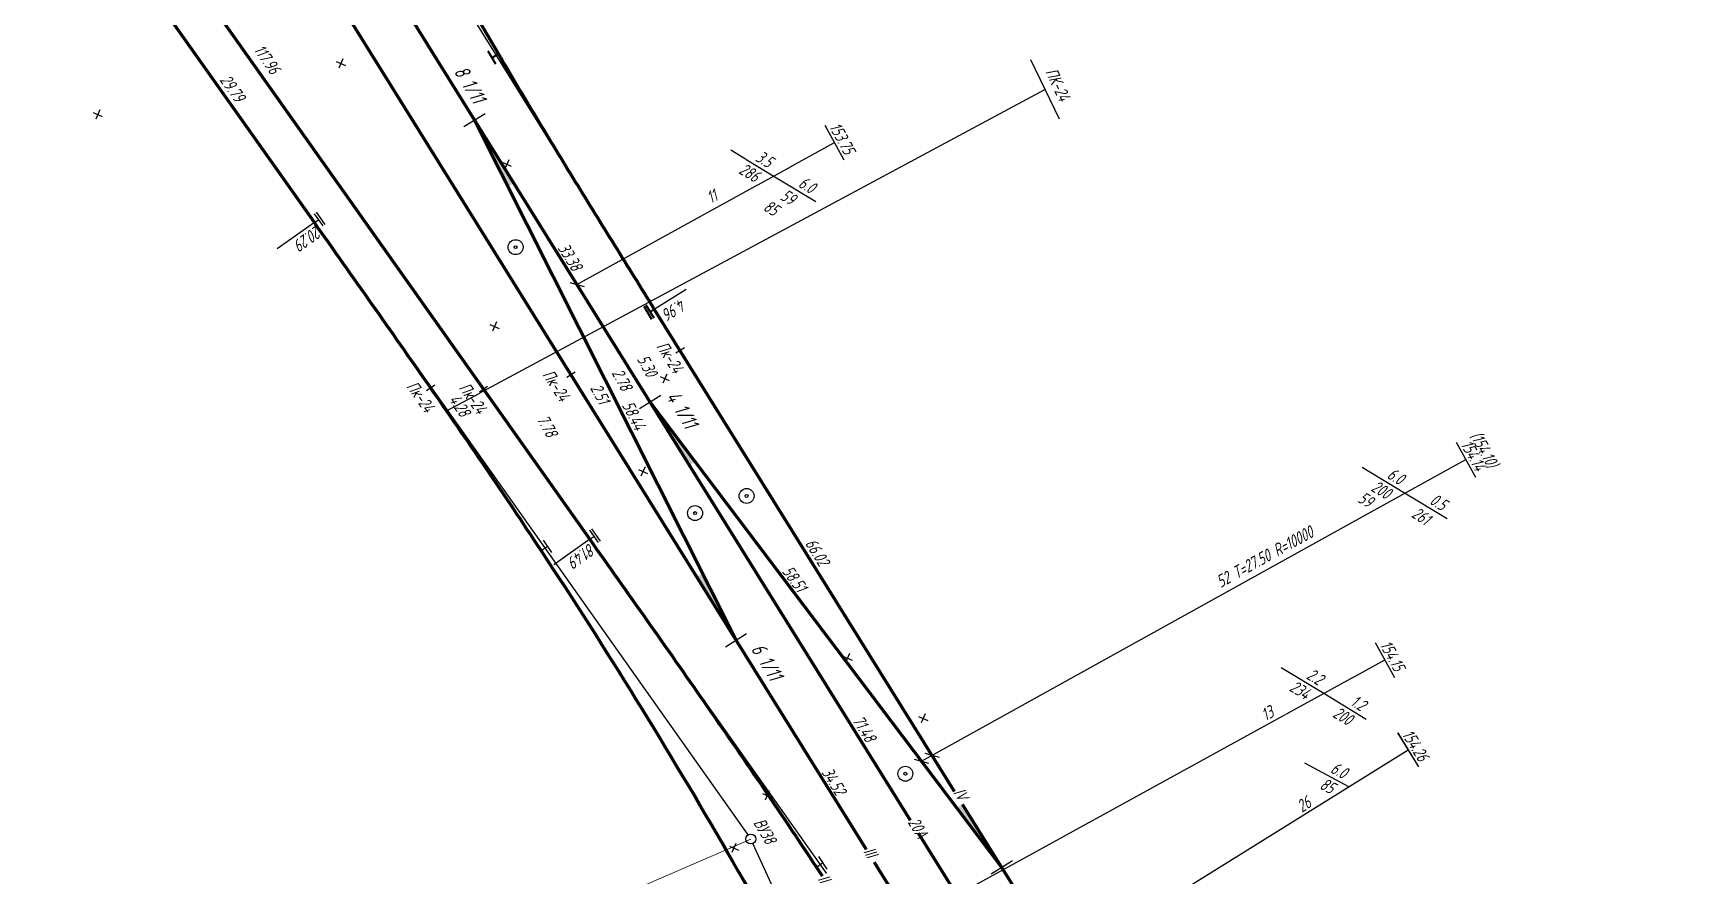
# Model space of a CAD drawing. Extents: x 8811 to 10286, y 10382 to 14118.
# Drawn here: x 9459.8 to 9626, y 12328.1 to 12412.6 of the extents above; entities that cross this region are included whole.
import ezdxf
from ezdxf.enums import TextEntityAlignment as Align

# ---------------------------------------------------------------- set-up
doc = ezdxf.new("R2010")
doc.units = 0
for name, color, linetype in [('21.Ось трассы', 7, 'Continuous'), ('9.Стрелочные переводы', 7, 'Continuous'), ('I.Вершины', 7, 'Continuous'), ('I.Ось трассы', 7, 'Continuous'), ('I.Параметры кривых', 7, 'Continuous'), ('II.Вершины', 7, 'Continuous'), ('II.Ось трассы', 7, 'Continuous'), ('II.Параметры кривых', 7, 'Continuous'), ('III.Стрелочные переводы', 7, 'Continuous'), ('IV.Ось трассы', 7, 'Continuous'), ('IV.Стрелочные переводы', 7, 'Continuous'), ('Iс.Ось трассы', 7, 'Continuous'), ('КН I.Вершины', 7, 'Continuous'), ('КН I.Параметры кривых', 7, 'Continuous'), ('КН II.Параметры кривых', 7, 'Continuous'), ('маскировка', 7, 'Continuous')]:
    doc.layers.add(name, color=color, linetype=linetype)
for name, color, linetype, lineweight in [('IIс.Пикетаж', 7, 'Continuous', 15), ('КН I.Пикетаж', 7, 'Continuous', 15), ('КН II.Пикетаж', 7, 'Continuous', 15), ('кресты', 1, 'Continuous', 30), ('кресты здания и сооружения', 1, 'Continuous', 30), ('Уклоноуказатели по станции', 1, 'Continuous', 35)]:
    doc.layers.add(name, color=color, linetype=linetype, lineweight=lineweight)
doc.styles.add('спдс_сжатие09', font='SPDS.shx', dxfattribs={"width": 0.9, "oblique": 15, "height": 1.25})

# ---------------------------------------------------------------- blocks, each defined once
blk = doc.blocks.new('alignment_tc_sign')
at = {"color": 0, "linetype": 'ByBlock', "lineweight": -2}
for p, q in [((-1.5, 1.5), (1.5, 1.5)), ((-1.5, 1), (1.5, 1)), ((0, 0), (0, 1))]:
    blk.add_line(p, q, dxfattribs=at)
blk = doc.blocks.new('alignment_cc_sign')
at = {"color": 0, "linetype": 'ByBlock', "lineweight": -2}
for p, q in [((-1.5, 1.5), (1.5, 1.5)), ((0, 0), (0, 1.5))]:
    blk.add_line(p, q, dxfattribs=at)

msp = doc.modelspace()

# ---------------------------------------------------------------- linework, layer by layer
at = {"layer": '9.Стрелочные переводы', "color": 5, "lineweight": 30}
for centre, radius in [((9508.24, 12391.16), 0.75), ((9508.24, 12391.16), 0.15), ((9531.43, 12366.19), 0.75), ((9531.43, 12366.19), 0.15), ((9526.26, 12364.47), 0.75), ((9526.26, 12364.47), 0.15), ((9547.37, 12338.31), 0.75), ((9547.37, 12338.31), 0.15)]:
    msp.add_circle(centre, radius, dxfattribs=at)
at = {"layer": 'IV.Стрелочные переводы', "color": 5}
msp.add_line((9564.49, 12316.97), (9546.86, 12345.29), dxfattribs=at)
at = {"layer": 'IV.Стрелочные переводы', "color": 5, "lineweight": 30}
msp.add_line((9558.12, 12329.56), (9556, 12328.24), dxfattribs=at)
at = {"layer": 'IV.Стрелочные переводы', "color": 5}
msp.add_solid([(9557.06, 12328.9), (9557.06, 12328.9), (9553.1, 12335.27), (9552.54, 12334.88)], dxfattribs=at)
at = {"layer": 'КН II.Параметры кривых', "color": 5, "lineweight": 30}
for p, q in [((9533.69, 12336.59), (9533.29, 12335.67)), ((9533.03, 12336.33), (9533.95, 12335.93))]:
    msp.add_line(p, q, dxfattribs=at)
msp.add_solid([(9504.11, 12403.94), (9504.11, 12403.94), (9508.07, 12397.57), (9507.48, 12397.24)], dxfattribs=at)
at = {"layer": 'кресты', "color": 5, "lineweight": 30}
for p, q in [((9490.23, 12409.79), (9491.15, 12409.39)), ((9490.89, 12410.05), (9490.49, 12409.14)), ((9465.83, 12404.67), (9466.74, 12404.27)), ((9465.83, 12404.67), (9466.74, 12404.27)), ((9466.49, 12404.93), (9466.09, 12404.01)), ((9466.49, 12404.93), (9466.09, 12404.01)), ((9506.89, 12399.68), (9507.81, 12399.28)), ((9507.55, 12399.94), (9507.15, 12399.02)), ((9505.66, 12383.39), (9506.58, 12382.99)), ((9506.32, 12383.65), (9505.92, 12382.73)), ((9520.58, 12368.85), (9521.49, 12368.44)), ((9521.24, 12369.1), (9520.83, 12368.19)), ((9541.1, 12350.12), (9542.02, 12349.71)), ((9541.1, 12350.12), (9542.02, 12349.71)), ((9541.76, 12350.37), (9541.36, 12349.46)), ((9541.76, 12350.37), (9541.36, 12349.46)), ((9548.7, 12344.07), (9549.62, 12343.67)), ((9548.7, 12344.07), (9549.62, 12343.67)), ((9549.36, 12344.33), (9548.96, 12343.41)), ((9549.36, 12344.33), (9548.96, 12343.41)), ((9529.71, 12331.05), (9530.62, 12330.64)), ((9529.71, 12331.05), (9530.62, 12330.64)), ((9530.36, 12331.3), (9529.96, 12330.39)), ((9530.36, 12331.3), (9529.96, 12330.39))]:
    msp.add_line(p, q, dxfattribs=at)
at = {"layer": 'Уклоноуказатели по станции', "color": 5, "lineweight": 30}
for p, q in [((9548.27, 12339.78), (9549.71, 12339.36)), ((9549.32, 12340.39), (9550.76, 12339.97))]:
    msp.add_line(p, q, dxfattribs=at)

# ---------------------------------------------------------------- block references
at = {"layer": 'II.Ось трассы', "color": 5, "lineweight": 30, "xscale": 0.5, "yscale": 0.5, "zscale": 0.5, "rotation": 303.4065107826622}
msp.add_blockref('alignment_cc_sign', (9538.44, 12328.95), dxfattribs=at)

# ---------------------------------------------------------------- wipeouts: each hides what was drawn before it
at = {"color": 5}
for points in [[(9481.73, 12410.84), (9482.9, 12411.92), (9485.16, 12408.6), (9483.82, 12408.11)], [(9501.42, 12409.4), (9503.23, 12410.04), (9505.89, 12405.7), (9504.18, 12405.01)], [(9560.68, 12409.01), (9562.68, 12409.95), (9564.67, 12405.43), (9562.85, 12404.83)], [(9530.18, 12398.51), (9532.48, 12401.34), (9538.96, 12397.44), (9537.94, 12396.32), (9533.66, 12393.88), (9532.39, 12394.67), (9534.46, 12396.26)], [(9528.12, 12395.3), (9527.23, 12396.7), (9528.48, 12397.37), (9529.15, 12396.12)], [(9485.08, 12391.05), (9488.02, 12393.38), (9488.84, 12392.19), (9485.86, 12389.95)], [(9512.14, 12391.3), (9513.4, 12391.99), (9515.43, 12388.85), (9514.1, 12388.14)], [(9522.61, 12384.88), (9525.25, 12386.53), (9526.1, 12385.25), (9523.39, 12383.48)], [(9510.41, 12378.47), (9511.88, 12379.65), (9514.33, 12375.64), (9512.86, 12375.12)], [(9501.17, 12375.91), (9502.33, 12376.71), (9501.85, 12377.33), (9503.41, 12378.12), (9505.99, 12374.52), (9504.66, 12373.65), (9504.22, 12374.26), (9502.89, 12373.47)], [(9523.01, 12376.58), (9524.48, 12377.47), (9527.18, 12373.06), (9525.52, 12372.37)], [(9579.09, 12356.74), (9578.21, 12358.39), (9592.28, 12365.84), (9595.88, 12369.54), (9602.74, 12365.81), (9599.68, 12362.59), (9595.17, 12365.33)], [(9512.62, 12359.28), (9515.49, 12361.57), (9516.32, 12360.28), (9513.47, 12358.24)], [(9534.59, 12358.85), (9535.74, 12359.79), (9538.08, 12356.7), (9536.84, 12355.86)], [(9531.2, 12351.34), (9532.73, 12352.22), (9535.71, 12347.57), (9533.99, 12346.94)], [(9541.63, 12344.02), (9543.02, 12344.87), (9544.99, 12341.66), (9543.68, 12340.74)], [(9583.49, 12343.56), (9582.72, 12345.16), (9584.83, 12345.99), (9585.59, 12344.3)], [(9596.8, 12342.53), (9598.19, 12343.31), (9600.59, 12339.37), (9599.21, 12338.65)], [(9538.5, 12338.84), (9539.86, 12339.72), (9541.87, 12336.3), (9540.71, 12335.45)], [(9592.78, 12323.2), (9591.95, 12324.76), (9612.71, 12336.8), (9615, 12332.59), (9594.33, 12320.78)], [(9531.56, 12333.95), (9533.1, 12334.65), (9535.17, 12331.25), (9533.92, 12330.17)]]:
    msp.add_wipeout(points, dxfattribs=at).dxf.layer = 'маскировка'

# ---------------------------------------------------------------- next in the draw order: linework, layer by layer
at = {"color": 5, "lineweight": 30}
for p, q in [((9559.94, 12409.98), (9562.81, 12404.03)), ((9514.23, 12378.61), (9513.38, 12378.08)), ((9505.43, 12377.18), (9504.62, 12376.6))]:
    msp.add_line(p, q, dxfattribs=at)
at = {"layer": 'I.Вершины', "color": 5, "lineweight": 30}
msp.add_line((9563.53, 12262.89), (9532.07, 12331.31), dxfattribs=at)
msp.add_circle((9531.86, 12331.76), 0.5, dxfattribs=at)
at = {"layer": 'I.Параметры кривых', "color": 5, "lineweight": 30}
msp.add_line((9488.04, 12393.62), (9484.31, 12390.98), dxfattribs=at)
at = {"layer": 'II.Параметры кривых', "color": 5, "lineweight": 30}
msp.add_line((9515.69, 12361.84), (9512.09, 12359.29), dxfattribs=at)
at = {"layer": 'III.Стрелочные переводы', "color": 5}
msp.add_line((9529.32, 12351.06), (9531.44, 12352.38), dxfattribs=at)
at = {"layer": 'IV.Стрелочные переводы', "color": 5}
msp.add_line((9557.06, 12328.9), (9545.42, 12344.3), dxfattribs=at)
at = {"layer": 'КН II.Параметры кривых', "color": 5, "lineweight": 30}
for p, q in [((9530.38, 12351.72), (9521.7, 12368.96)), ((9529.32, 12351.06), (9531.44, 12352.38))]:
    msp.add_line(p, q, dxfattribs=at)
msp.add_solid([(9530.38, 12351.72), (9530.38, 12351.72), (9526.42, 12358.09), (9527.01, 12358.42)], dxfattribs=at)
at = {"layer": 'кресты здания и сооружения', "color": 5, "lineweight": 20}
msp.add_lwpolyline([(9531.86, 12331.76), (9506.07, 12320.57), (9521.7, 12293.67)], dxfattribs=at)
at = {"layer": 'Уклоноуказатели по станции', "color": 5, "lineweight": 30}
for p, q in [((9522.17, 12384.95), (9496.19, 12426.68)), ((9503.05, 12403.26), (9505.18, 12404.58)), ((9534.11, 12398.29), (9529.84, 12400.88)), ((9538.39, 12395.7), (9534.11, 12398.29)), ((9513.68, 12387.62), (9515.12, 12387.2)), ((9522.17, 12384.95), (9525.35, 12386.93)), ((9597.5, 12366.47), (9593.22, 12369.06)), ((9601.78, 12363.88), (9597.5, 12366.47)), ((9596.78, 12342.4), (9598.89, 12339.01))]:
    msp.add_line(p, q, dxfattribs=at)

# ---------------------------------------------------------------- next in the draw order: block references
at = {"layer": 'I.Ось трассы', "color": 5, "lineweight": 30, "xscale": 0.5, "yscale": 0.5, "zscale": 0.5}
for name, p, rotation in [('alignment_tc_sign', (9488.04, 12393.62), 305.3187929955365), ('alignment_cc_sign', (9510.8, 12360.72), 303.4089320847229)]:
    msp.add_blockref(name, p, dxfattribs=dict(at, rotation=rotation))
at = {"layer": 'II.Ось трассы', "color": 5, "lineweight": 30, "xscale": 0.5, "yscale": 0.5, "zscale": 0.5, "rotation": 305.3163716934757}
msp.add_blockref('alignment_tc_sign', (9515.69, 12361.84), dxfattribs=at)
at = {"layer": 'IV.Ось трассы', "color": 5, "lineweight": 40}
for name, p, xscale, yscale, zscale, rotation in [('alignment_cc_sign', (9506.53, 12410.55), 0.4999999999999936, 0.4999999999999936, 0.4999999999999936, 120.4713273731701), ('alignment_tc_sign', (9522.17, 12384.95), 0.4999999999999998, 0.4999999999999998, 0.4999999999999998, 121.9037273251485)]:
    msp.add_blockref(name, p, dxfattribs=dict(at, xscale=xscale, yscale=yscale, zscale=zscale, rotation=rotation))

# ---------------------------------------------------------------- next in the draw order: texts
at = {"layer": 'I.Параметры кривых', "color": 5, "lineweight": 30, "style": 'спдс_сжатие09', "oblique": 15, "width": 0.9}
msp.add_text('20.29', height=1.25, rotation=215.3188, dxfattribs=at).set_placement((9488.25, 12393.39))
at = {"layer": 'II.Параметры кривых', "color": 5, "lineweight": 30, "style": 'спдс_сжатие09', "oblique": 15, "width": 0.9}
msp.add_text('81.49', height=1.25, rotation=215.3164, dxfattribs=at).set_placement((9515.71, 12361.53))
at = {"layer": 'IIс.Пикетаж', "color": 5, "lineweight": 30, "style": 'спдс_сжатие09', "oblique": 15, "width": 0.9}
msp.add_text('Пк-24', height=1.25, rotation=302.8547, dxfattribs=at).set_placement((9511.79, 12376.96), align=Align.CENTER)
at = {"layer": 'КН I.Вершины', "color": 5, "lineweight": 30, "style": 'спдс_сжатие09', "oblique": 15, "width": 0.9}
msp.add_text('ВУ38', height=1.25, rotation=300.0163, dxfattribs=at).set_placement((9532.73, 12332.26), align=Align.CENTER)
at = {"layer": 'КН II.Параметры кривых', "color": 5, "lineweight": 30, "style": 'спдс_сжатие09', "oblique": 15, "width": 0.9}
for s, p in [('8 1/11', (9504.04, 12405.43)), ('4 1/11', (9525.33, 12372.8)), ('6 1/11', (9533.85, 12347.5))]:
    msp.add_text(s, height=1.5, rotation=301.3937, dxfattribs=at).set_placement(p, align=Align.RIGHT)
for s, rotation, p in [('4.28', 303.4289, (9502.1, 12374.94)), ('34.52', 301.9037, (9539.66, 12337.24))]:
    msp.add_text(s, height=1.25, rotation=rotation, dxfattribs=at).set_placement(p, align=Align.CENTER)
at = {"layer": 'КН II.Пикетаж', "color": 5, "lineweight": 30, "style": 'спдс_сжатие09', "oblique": 15, "width": 0.9}
msp.add_text('Пк-24', height=1.25, rotation=305.3164, dxfattribs=at).set_placement((9503.44, 12375.66), align=Align.CENTER)
at = {"layer": 'Уклоноуказатели по станции', "color": 5, "lineweight": 30, "extrusion": (0.001291, 0.000491715, 0.999999), "style": 'спдс_сжатие09', "oblique": 15, "width": 0.9}
msp.add_text('ПК-24', height=1.25, rotation=295.5213, dxfattribs=at).set_placement((9562.26, 12407.28, -99.19), align=Align.CENTER)
at = {"layer": 'Уклоноуказатели по станции', "color": 5, "lineweight": 30, "style": 'спдс_сжатие09', "oblique": 15, "width": 0.9}
for s, rotation, p in [('3.5', 328.8061, (9533.57, 12399.06)), ('6.0', 328.8061, (9537.84, 12396.47)), ('4.96', 211.9037, (9522.96, 12384.86)), ('6.0', 328.8061, (9596.95, 12367.24)), ('0.5', 328.8061, (9601.23, 12364.65))]:
    msp.add_text(s, height=1.25, rotation=rotation, dxfattribs=at).set_placement(p, align=Align.RIGHT)
for s, rotation, p in [('286', 328.8061, (9532.88, 12398.68)), ('59', 328.8061, (9536.5, 12396.38)), ('85', 328.8061, (9534.8, 12395.29)), ('59', 328.8061, (9594.48, 12366.02)), ('200', 328.8061, (9596.27, 12366.87)), ('261', 326.9556, (9600.23, 12364.24))]:
    msp.add_text(s, height=1.25, rotation=rotation, dxfattribs=at).set_placement(p, align=Align.TOP_RIGHT)
for s, p in [('11 ', (9527.54, 12396.02)), ('52 Т=27.50 R=10000', (9578.72, 12357.48))]:
    msp.add_text(s, height=1.25, rotation=28.8061, dxfattribs=at).set_placement(p, align=Align.MIDDLE_LEFT)
for s, rotation, p in [('33.38', 301.9037, (9513.17, 12389.86)), ('71.48', 301.9037, (9542.71, 12342.51)), ('154.26', 301.8603, (9598.05, 12340.84))]:
    msp.add_text(s, height=1.25, rotation=rotation, dxfattribs=at).set_placement(p, align=Align.CENTER)

# ---------------------------------------------------------------- next in the draw order: wipeouts: each hides what was drawn before it
at = {"color": 5}
for points in [[(9478.13, 12408.09), (9479.49, 12408.9), (9481.53, 12406.03), (9480.23, 12405.3)], [(9539.4, 12403.4), (9540.88, 12404.17), (9542.98, 12400.34), (9541.41, 12399.81)], [(9521.93, 12381.47), (9523.25, 12382.22), (9525.65, 12378.47), (9524.16, 12377.86)], [(9496.53, 12377.45), (9497.92, 12378.46), (9500.69, 12374.65), (9499.32, 12373.88)], [(9510.12, 12373.98), (9511.53, 12374.56), (9512.82, 12372.16), (9511.44, 12371.65)], [(9602.78, 12371.64), (9605.31, 12373), (9607.46, 12369), (9604.88, 12367.91)], [(9536.86, 12361.67), (9538.27, 12362.49), (9540.18, 12359.27), (9538.91, 12358.45)], [(9584.97, 12346.68), (9587.89, 12350.14), (9594.6, 12345.65), (9591.89, 12342.54)], [(9587.17, 12334.27), (9586.39, 12335.63), (9589.61, 12337.95), (9590.28, 12339.9), (9592.42, 12338.77), (9590.82, 12336.62)]]:
    msp.add_wipeout(points, dxfattribs=at).dxf.layer = 'маскировка'

# ---------------------------------------------------------------- next in the draw order: linework, layer by layer
at = {"color": 5, "lineweight": 30}
for p, q in [((9525.19, 12381.04), (9524.34, 12380.51)), ((9500.13, 12377.32), (9499.31, 12376.75))]:
    msp.add_line(p, q, dxfattribs=at)
at = {"layer": 'II.Вершины', "color": 5, "lineweight": 30}
msp.add_line((9515.69, 12361.84), (9559.21, 12300.41), dxfattribs=at)
at = {"layer": 'Iс.Ось трассы', "color": 5, "lineweight": 30}
msp.add_line((9537.81, 12339.78), (9520.18, 12368.11), dxfattribs=at)
at = {"layer": 'кресты здания и сооружения', "color": 5, "lineweight": 30}
msp.add_lwpolyline([(9569.28, 12320.98), (9568.33, 12322.36), (9597.84, 12340.7)], dxfattribs=at)
at = {"layer": 'Уклоноуказатели по станции', "color": 5, "lineweight": 30}
for p, q in [((9539.28, 12403.42), (9541.21, 12399.91)), ((9514.4, 12387.41), (9540.25, 12401.67)), ((9602.67, 12371.6), (9604.6, 12368.09)), ((9594.45, 12364.78), (9603.64, 12369.84)), ((9589.37, 12346.36), (9585.09, 12348.95)), ((9593.65, 12343.77), (9589.37, 12346.36)), ((9591.89, 12337.01), (9587.48, 12339.37))]:
    msp.add_line(p, q, dxfattribs=at)
at = {"layer": 'Уклоноуказатели по станции', "color": 5, "lineweight": 30, "flags": 128}
msp.add_lwpolyline([(9592.44, 12348.05), (9540.32, 12319.4), (9548.1, 12304.09), (9544.73, 12302.38)], dxfattribs=at)

# ---------------------------------------------------------------- next in the draw order: texts
at = {"layer": 'КН I.Пикетаж', "color": 5, "lineweight": 30, "style": 'спдс_сжатие09', "oblique": 15, "width": 0.9}
msp.add_text('Пк-24', height=1.25, rotation=305.1421, dxfattribs=at).set_placement((9498.19, 12375.81), align=Align.CENTER)
at = {"layer": 'КН II.Параметры кривых', "color": 5, "lineweight": 30, "style": 'спдс_сжатие09', "oblique": 15, "width": 0.9}
for s, rotation, p in [('117.96', 305.3164, (9482.77, 12409.67)), ('29.79', 305.3164, (9479.31, 12406.76)), ('7.78', 298.3566, (9510.87, 12372.94))]:
    msp.add_text(s, height=1.25, rotation=rotation, dxfattribs=at).set_placement(p, align=Align.CENTER)
at = {"layer": 'Уклоноуказатели по станции', "color": 5, "lineweight": 30, "style": 'спдс_сжатие09', "oblique": 15, "width": 0.9}
for s, rotation, p in [('153.75', 298.8061, (9540.47, 12401.79)), ('154.14', 298.8061, (9603.85, 12369.97)), ('(154.10)', 298.8061, (9604.95, 12370.57)), ('66.02', 301.9037, (9537.99, 12360.23)), ('58.51', 306.3783, (9535.74, 12357.51))]:
    msp.add_text(s, height=1.25, rotation=rotation, dxfattribs=at).set_placement(p, align=Align.CENTER)
for s, rotation, p in [('2.2', 328.8061, (9588.82, 12347.13)), ('1.2', 328.8061, (9593.1, 12344.54)), ('6.0', 331.8603, (9591.3, 12337.75))]:
    msp.add_text(s, height=1.25, rotation=rotation, dxfattribs=at).set_placement(p, align=Align.RIGHT)
for s, rotation, p in [('234', 328.8061, (9588.14, 12346.76)), ('200', 328.8061, (9592.42, 12344.17)), ('85', 331.8603, (9590.64, 12337.34))]:
    msp.add_text(s, height=1.25, rotation=rotation, dxfattribs=at).set_placement(p, align=Align.TOP_RIGHT)
for s, rotation, p in [('13 ', 28.8061, (9583.23, 12344.11)), ('26', 33.1013, (9586.84, 12334.89))]:
    msp.add_text(s, height=1.25, rotation=rotation, dxfattribs=at).set_placement(p, align=Align.MIDDLE_LEFT)

# ---------------------------------------------------------------- next in the draw order: wipeouts: each hides what was drawn before it
at = {"color": 5}
for points in [[(9520.01, 12380.13), (9521.63, 12380.77), (9522.85, 12378.2), (9521.53, 12377.59)], [(9594.83, 12351.8), (9596.91, 12347.47), (9598.35, 12348.4), (9596.11, 12352.58)]]:
    msp.add_wipeout(points, dxfattribs=at).dxf.layer = 'маскировка'

# ---------------------------------------------------------------- next in the draw order: linework, layer by layer
at = {"layer": 'кресты', "color": 5, "lineweight": 30}
for p, q in [((9522.75, 12378.17), (9523.67, 12377.77)), ((9523.41, 12378.43), (9523.01, 12377.51))]:
    msp.add_line(p, q, dxfattribs=at)
at = {"layer": 'Уклоноуказатели по станции', "color": 5, "lineweight": 30}
for p, q in [((9548.99, 12339.57), (9594.45, 12364.78)), ((9594.54, 12351.49), (9596.47, 12347.98)), ((9592.44, 12348.05), (9595.5, 12349.74))]:
    msp.add_line(p, q, dxfattribs=at)

# ---------------------------------------------------------------- next in the draw order: texts
at = {"layer": 'Уклоноуказатели по станции', "color": 5, "lineweight": 30, "style": 'спдс_сжатие09', "oblique": 15, "width": 0.9}
for s, rotation, p in [('Пк-24', 301.9037, (9523.21, 12379.79)), ('154.15', 298.8061, (9595.72, 12349.86))]:
    msp.add_text(s, height=1.25, rotation=rotation, dxfattribs=at).set_placement(p, align=Align.CENTER)

# ---------------------------------------------------------------- next in the draw order: wipeouts: each hides what was drawn before it
at = {"color": 5}
msp.add_wipeout([(9517.59, 12378.54), (9518.88, 12379.34), (9520.35, 12376.87), (9518.93, 12376.22)], dxfattribs=at).dxf.layer = 'маскировка'

# ---------------------------------------------------------------- next in the draw order: texts
at = {"layer": 'КН II.Параметры кривых', "color": 5, "lineweight": 30, "style": 'спдс_сжатие09', "oblique": 15, "width": 0.9}
msp.add_text('5.30', height=1.25, rotation=298.3566, dxfattribs=at).set_placement((9520.9, 12378.98), align=Align.CENTER)

# ---------------------------------------------------------------- next in the draw order: wipeouts: each hides what was drawn before it
at = {"color": 5}
msp.add_wipeout([(9518.65, 12375.85), (9520.15, 12376.21), (9521.67, 12372.81), (9520.4, 12372.14)], dxfattribs=at).dxf.layer = 'маскировка'

# ---------------------------------------------------------------- next in the draw order: linework, layer by layer
at = {"layer": 'КН II.Параметры кривых', "color": 5, "lineweight": 70, "flags": 128}
msp.add_lwpolyline([(9557.06, 12328.9), (9521.75, 12375.6)], dxfattribs=at)
at = {"layer": 'КН II.Параметры кривых', "color": 5, "lineweight": 30}
msp.add_solid([(9521.75, 12375.6), (9521.75, 12375.6), (9526.27, 12369.61), (9525.71, 12369.23)], dxfattribs=at)
at = {"layer": 'Уклоноуказатели по станции', "color": 5, "lineweight": 30}
msp.add_line((9522.81, 12376.26), (9520.69, 12374.94), dxfattribs=at)

# ---------------------------------------------------------------- next in the draw order: wipeouts: each hides what was drawn before it
at = {"color": 5}
msp.add_wipeout([(9515.46, 12377.15), (9516.86, 12377.68), (9518.11, 12375.32), (9516.78, 12374.91)], dxfattribs=at).dxf.layer = 'маскировка'

# ---------------------------------------------------------------- next in the draw order: linework, layer by layer
at = {"color": 5, "lineweight": 30}
msp.add_line((9501.32, 12374.73), (9561.37, 12407), dxfattribs=at)
at = {"layer": '21.Ось трассы', "color": 5, "lineweight": 70, "flags": 128}
msp.add_lwpolyline([(9559.52, 12314.92), (9419.29, 12540.18, -0.047764), (9376.86, 12625.52), (9352.76, 12688.42)], format="xyb", dxfattribs=at)
at = {"layer": 'I.Вершины', "color": 5, "lineweight": 30}
msp.add_line((9488.04, 12393.62), (9531.57, 12332.17), dxfattribs=at)
at = {"layer": 'I.Ось трассы', "color": 5, "lineweight": 70, "flags": 128}
msp.add_lwpolyline([(9691.22, 11985.2), (9563.53, 12262.89, 0.000521), (9559.34, 12271.98, 0.001563), (9555.12, 12281.04, 0.002604), (9550.83, 12290.07, 0.003646), (9546.42, 12299.05, 0.029703), (9510.8, 12360.72, 0.003646), (9505.23, 12369.03, 0.002604), (9499.55, 12377.26, 0.001563), (9493.81, 12385.45, 0.000521), (9488.04, 12393.62), (9339.85, 12602.77, -0.001042), (9334.08, 12610.93, -0.003125), (9328.38, 12619.15, -0.038388), (9282.42, 12698.85, -0.003125), (9278.17, 12707.9, -0.001042), (9273.99, 12716.98), (9159.26, 12967.4, -0.001042)], format="xyb", dxfattribs=at)
at = {"layer": 'II.Ось трассы', "color": 5, "lineweight": 70, "flags": 128}
msp.add_lwpolyline([(9707.9, 11972.59), (9677.78, 12041.35, 0.00025), (9673.76, 12050.51, 0.00075), (9669.73, 12059.66, 0.002531), (9659.36, 12082.75, 0.00075), (9655.21, 12091.84, 0.00025), (9651.03, 12100.93), (9591.16, 12231.14, 0.000521), (9586.98, 12240.22, 0.001563), (9582.76, 12249.29, 0.002604), (9578.46, 12258.32, 0.003646), (9574.05, 12267.29, 0.029692), (9538.44, 12328.95, 0.003646), (9532.88, 12337.25, 0.002604), (9527.2, 12345.49, 0.001563), (9521.46, 12353.68, 0.000521), (9515.69, 12361.84), (9354.16, 12589.83, -0.000781), (9348.39, 12598, -0.002344), (9342.67, 12606.2, -0.040635), (9277.86, 12718.69, -0.002344), (9273.64, 12727.75, -0.000781), (9269.47, 12736.84), (9163.94, 12967.59, -0.001042)], format="xyb", dxfattribs=at)
at = {"layer": 'IV.Ось трассы', "color": 5, "lineweight": 70, "flags": 128}
msp.add_lwpolyline([(9715.46, 11996.79), (9613.31, 12225.4, 0.001042), (9609.21, 12234.52, 0.003125), (9605.04, 12243.61, 0.025824), (9575.98, 12298.3, 0.003125), (9570.78, 12306.84, 0.001042), (9565.5, 12315.34), (9522.17, 12384.95, -0.000391), (9518.21, 12391.32, -0.001172), (9514.27, 12397.7, -0.001953), (9510.37, 12404.11, -0.002734), (9506.53, 12410.55, -0.016344), (9487.75, 12444.98, -0.002734)], format="xyb", dxfattribs=at)
at = {"layer": 'КН II.Параметры кривых', "color": 5, "lineweight": 70, "flags": 128}
msp.add_lwpolyline([(9712.93, 11973.41), (9601.12, 12223.65, 0.000391), (9598.06, 12230.49, 0.001172), (9594.97, 12237.33, 0.001953), (9591.84, 12244.15, 0.002734), (9588.65, 12250.93, 0.021661), (9564.27, 12296.82, 0.002734), (9560.43, 12303.26, 0.001953), (9556.52, 12309.67, 0.001172), (9552.58, 12316.05, 0.000391), (9548.62, 12322.42), (9414.84, 12537.31, -0.000391), (9410.88, 12543.68, -0.001172), (9406.94, 12550.06, -0.001953), (9403.03, 12556.47, -0.002734), (9399.19, 12562.91, -0.035372), (9361.47, 12638.84, -0.002734), (9358.65, 12645.79, -0.001953), (9355.9, 12652.77, -0.001172), (9353.2, 12659.76, -0.000391), (9350.51, 12666.77), (9319.49, 12747.86)], format="xyb", dxfattribs=at)
msp.add_lwpolyline([(9504.11, 12403.92), (9530.38, 12351.72)], dxfattribs=at)

# ---------------------------------------------------------------- next in the draw order: texts
at = {"layer": 'КН II.Параметры кривых', "color": 5, "lineweight": 30, "style": 'спдс_сжатие09', "oblique": 15, "width": 0.9}
for s, p in [('2.78', (9518.37, 12377.58)), ('2.51', (9516.17, 12376.15))]:
    msp.add_text(s, height=1.25, rotation=298.3566, dxfattribs=at).set_placement(p, align=Align.CENTER)
at = {"layer": 'Уклоноуказатели по станции', "color": 5, "lineweight": 30, "style": 'спдс_сжатие09', "oblique": 15, "width": 0.9}
msp.add_text('58.44', height=1.25, rotation=296.8909, dxfattribs=at).set_placement((9519.55, 12373.99), align=Align.CENTER)

# ---------------------------------------------------------------- next in the draw order: texts
at = {"layer": 'КН I.Параметры кривых', "color": 5, "lineweight": 30, "char_height": 1.25, "attachment_point": 1, "rotation": 301.1478, "style": 'спдс_сжатие09', "bg_fill": 3, "box_fill_scale": 1, "bg_fill_color": 256, "bg_fill_transparency": 0}
for s, insert in [('IV     ', (9553.21, 12337.07)), ('20А     ', (9548.64, 12334.09)), ('III     ', (9544.17, 12331.14)), ('II     ', (9539.6, 12328.38))]:
    msp.add_mtext_dynamic_manual_height_columns(s, width=1.5, gutter_width=12.5, heights=[0], dxfattribs=dict(at, insert=insert))

doc.saveas('drawing.dxf')
